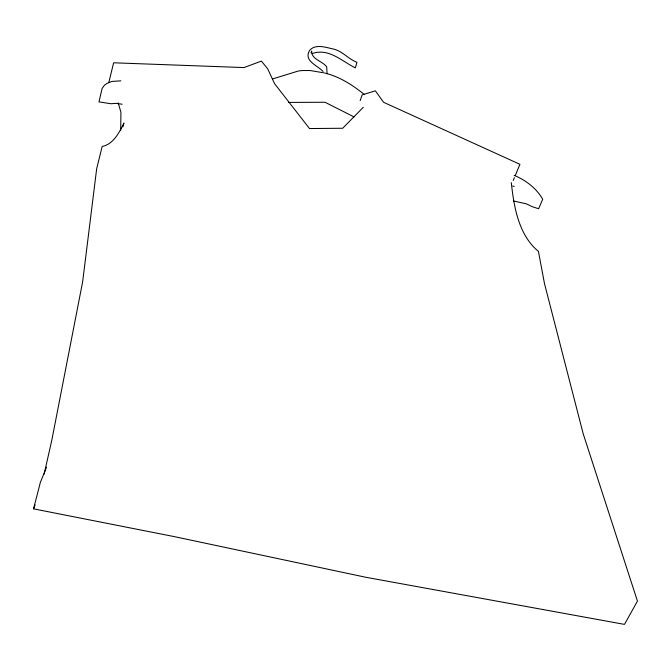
<?xml version="1.0" encoding="UTF-8"?>
<svg xmlns="http://www.w3.org/2000/svg" width="671" height="671" viewBox="0 0 671 671"><rect width="100%" height="100%" fill="white"/><g stroke="black" fill="none" stroke-linecap="round" stroke-linejoin="round"><path stroke-width="1.01" d="M120.696 130.501L120.923 112.309L118.171 102.814M44.093 474.296L51.826 440.151L82.65 281.77L96.691 168.606L102.177 146.463C113.407 144.265 119.321 132.439 123.925 123.011L122.927 126.945M108.794 82.583L113.625 62.797L243.967 67.57L261.388 61.095L267.612 68.677L274.59 83.682L309.49 128.547L342.705 128.253L363.33 107.243M511.285 182.613C513.952 206.819 518.549 234.976 538.427 251.39L544.491 283.623L583.183 433.726L637.45 601.115L624.483 624.382L365.98 577.303L174.2 536.599L33.55 508.844L40.344 482.441L46.551 467.15M311.092 52.883L311.68 51.03C311.159 59.434 322.717 61.128 326.702 66.874L327.087 73.718M360.159 100.658L362.13 94.896L375.383 90.82L383.544 102.269L519.924 164.303L515.194 175.727M33.55 508.844L35.11 504.978M513.223 180.482L514.405 177.622M312.275 53.529C328.79 47.767 341.782 61.212 355.345 67.855L356.955 62.302C348.098 59.014 342.16 50.585 332.481 48.84C325.393 47.196 315.127 43.85 309.683 50.359C303.107 60.935 317.719 65.464 323.053 71.487M272.317 79.035L298.251 71.034L301.908 70.547L310.212 70.547L324.143 72.879M120.864 80.847L111.872 81.434L106.932 83.439L104.45 85.209L102.109 88.446L98.989 101.875L110.866 103.737L116.15 103.359L122.139 104.223M288.48 102.42L325.041 102.26L354.036 116.913M513.298 200.948L526.299 203.808L532.313 206.718L538.637 208.74L542.696 199.279C536.515 188.199 525.67 180.189 514.137 175.324M512.728 186.068L514.212 186.395M324.907 73.097C339.719 76.679 352.686 85.108 364.403 94.586"/></g></svg>
